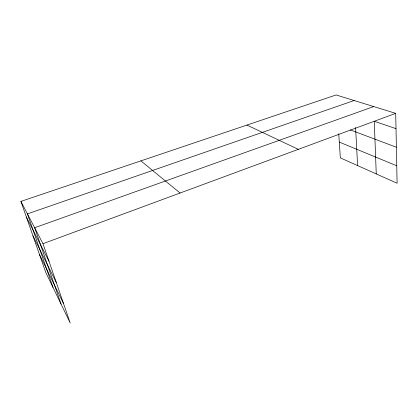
<?xml version="1.0" encoding="UTF-8"?>
<svg xmlns="http://www.w3.org/2000/svg" width="418" height="418" viewBox="0 0 418 418"><rect width="100%" height="100%" fill="white"/><g stroke="black" fill="none" stroke-linecap="round" stroke-linejoin="round"><path stroke-width="0.63" d="M395.71 113.356L336.109 94.959L20.9 201.392L42.965 243.684L395.71 113.356L397.1 183.246L340.346 157.889L338.721 133.713M373.723 106.569L34.652 227.742L61.038 304.064M354.145 100.524L27.421 213.891L53.013 287.443M396.013 128.639L374.272 121.272L376.252 173.93M350.336 129.92L396.384 147.22M339.285 142.083L396.755 165.779M246.907 125.076L298.306 149.341M140.892 160.878L180.09 193.017M26.355 216.979L49 261.26M32.965 235.872L56.278 282.458M39.543 254.687L63.484 303.452M20.9 201.392L45.724 272.348L70.208 323.041L42.965 243.684M355.582 127.5L357.604 165.601"/></g></svg>
